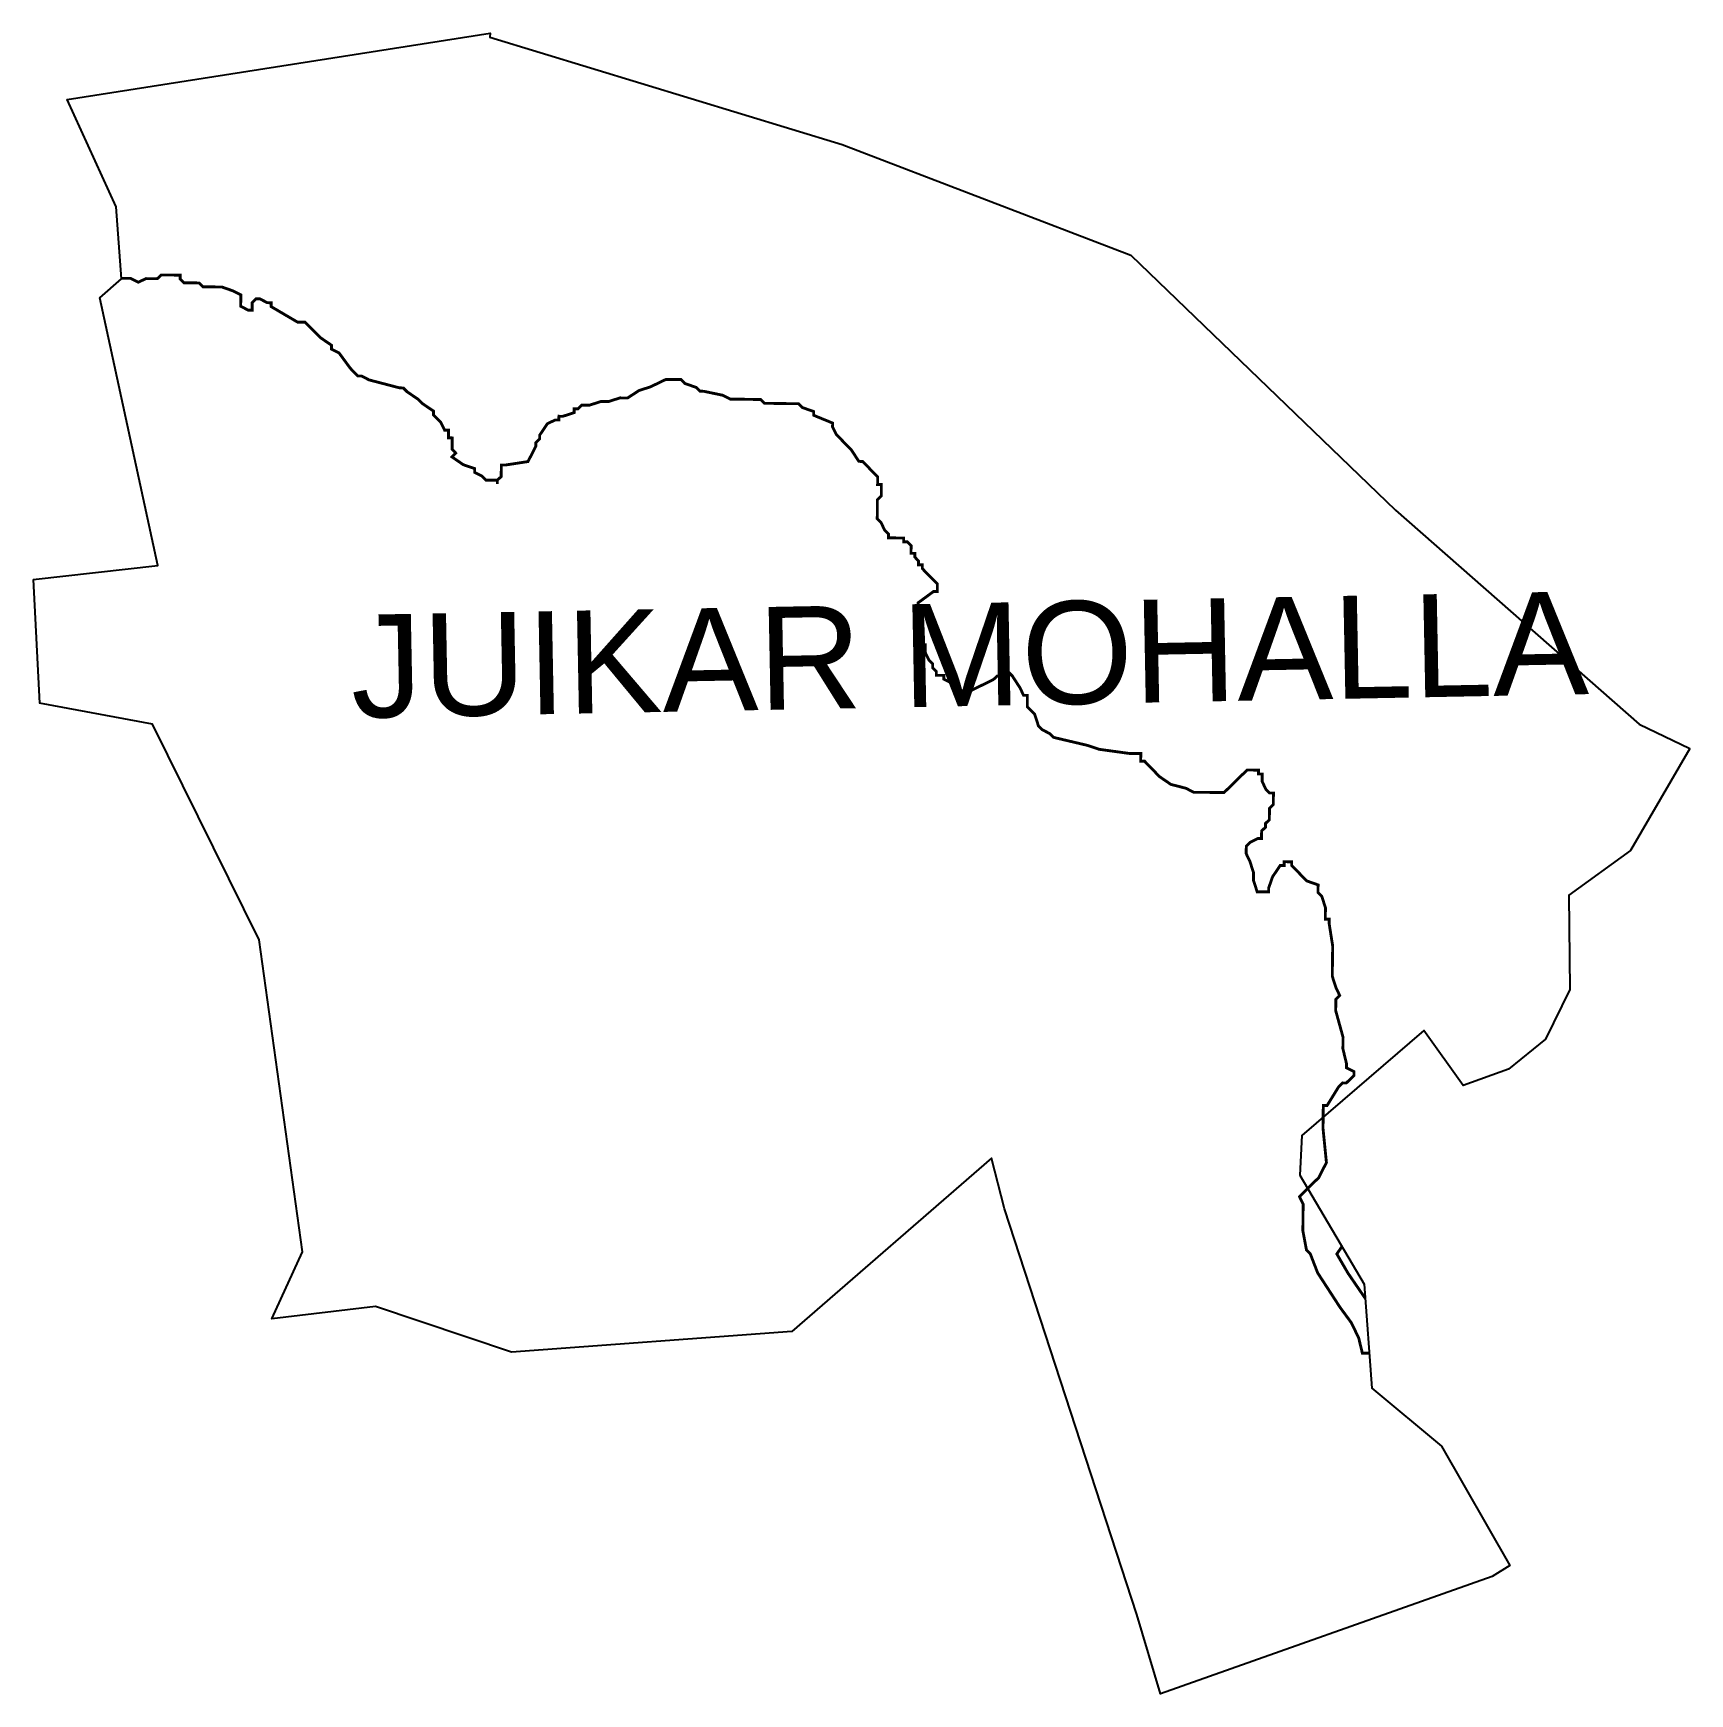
# Model space of a CAD drawing. Header units: metres. Extents: x 297826 to 299577, y 1972145 to 1973900.
import ezdxf

# ---------------------------------------------------------------- set-up
doc = ezdxf.new("R2010")
doc.units = ezdxf.units.M
for name, color, linetype in [('HAZARDS LINE', 1, 'Continuous'), ('village', 3, 'Continuous'), ('VILLAGE NAME', 250, 'Continuous')]:
    doc.layers.add(name, color=color, linetype=linetype)
doc.styles.get("Standard").update_dxf_attribs({"font": 'simplex.shx'})

msp = doc.modelspace()

# ---------------------------------------------------------------- linework, layer by layer
at = {"layer": 'HAZARDS LINE', "lineweight": 18, "const_width": 3.01}
for points in [[(297918.7, 1973641.4), (297920.7, 1973641.4), (297928.7, 1973641.3), (297936.7, 1973637.2), (297944.8, 1973641.1), (297952.8, 1973641), (297956.8, 1973641), (297960.9, 1973644.9), (297968.9, 1973644.9), (297981, 1973644.7), (297981, 1973640.7), (297984.9, 1973636.6), (298001, 1973636.5), (298005, 1973632.4), (298013, 1973632.3), (298017, 1973632.3), (298025.1, 1973632.2), (298037.1, 1973628), (298045.1, 1973623.9), (298045, 1973615.9), (298044.9, 1973611.9), (298052.9, 1973607.7), (298057, 1973607.7), (298057, 1973615.7), (298061.1, 1973619.7), (298065.1, 1973619.7), (298073.1, 1973615.6), (298077.1, 1973615.5), (298077.1, 1973611.5), (298105, 1973595.1), (298109.1, 1973595.1), (298113.1, 1973595), (298117.1, 1973591), (298129, 1973578.8), (298141, 1973570.6), (298140.9, 1973566.6), (298148.9, 1973562.5), (298160.8, 1973546.3), (298168.7, 1973538.1), (298172.7, 1973538.1), (298180.7, 1973534), (298212.8, 1973525.6), (298216.8, 1973525.5), (298220.8, 1973521.5), (298232.8, 1973513.3), (298236.7, 1973509.2), (298248.7, 1973501.1), (298248.7, 1973497), (298252.6, 1973493), (298256.6, 1973488.9), (298260.5, 1973480.8), (298264.6, 1973480.8), (298264.5, 1973476.8), (298264.5, 1973472.8), (298268.5, 1973472.7), (298268.4, 1973468.7), (298268.4, 1973464.7), (298268.4, 1973460.6), (298272.3, 1973456.6), (298268.3, 1973452.6), (298280.2, 1973444.4), (298292.2, 1973440.3), (298292.2, 1973436.3), (298300.2, 1973432.2), (298304.2, 1973428.1), (298308.2, 1973428.1), (298312.2, 1973428), (298316.2, 1973428), (298316.2, 1973423.9), (298316.2, 1973428), (298320.3, 1973431.9), (298320.3, 1973436), (298320.4, 1973440), (298320.4, 1973444), (298324.4, 1973444), (298348.6, 1973447.7), (298352.7, 1973455.7), (298356.8, 1973463.7), (298356.9, 1973467.7), (298360.9, 1973471.7), (298361, 1973475.7), (298369.1, 1973487.7), (298377.2, 1973491.6), (298381.2, 1973491.6), (298381.3, 1973495.6), (298385.3, 1973495.5), (298397.4, 1973499.4), (298397.4, 1973503.4), (298401.5, 1973503.4), (298405.5, 1973507.4), (298409.5, 1973507.3), (298413.6, 1973507.3), (298425.7, 1973511.2), (298429.7, 1973511.1), (298433.7, 1973511.1), (298445.8, 1973515), (298449.8, 1973514.9), (298453.8, 1973514.9), (298466, 1973522.8), (298478.1, 1973526.7), (298486.2, 1973530.6), (298494.3, 1973534.5), (298502.3, 1973534.4), (298506.3, 1973534.4), (298510.3, 1973534.4), (298514.3, 1973530.3), (298526.3, 1973526.1), (298530.3, 1973522.1), (298534.3, 1973522), (298554.4, 1973517.8), (298562.4, 1973513.7), (298570.4, 1973513.6), (298574.4, 1973513.6), (298582.4, 1973513.5), (298586.5, 1973513.4), (298594.5, 1973513.3), (298598.5, 1973509.3), (298602.5, 1973509.2), (298606.5, 1973509.2), (298618.6, 1973509), (298634.6, 1973508.9), (298638.6, 1973504.8), (298650.6, 1973500.6), (298650.6, 1973496.6), (298670.6, 1973488.4), (298670.5, 1973484.4), (298674.5, 1973476.3), (298686.4, 1973464.1), (298690.4, 1973460), (298698.3, 1973447.9), (298702.3, 1973447.8), (298706.3, 1973443.8), (298710.2, 1973439.7), (298714.2, 1973435.6), (298718.2, 1973431.6), (298718.2, 1973427.5), (298718.1, 1973423.5), (298722.1, 1973423.5), (298722.1, 1973419.5), (298722, 1973415.4), (298722, 1973411.4), (298717.9, 1973407.4), (298717.8, 1973395.4), (298717.8, 1973391.4), (298717.7, 1973387.4), (298721.7, 1973383.3), (298725.6, 1973375.2), (298729.6, 1973371.1), (298729.5, 1973367.1), (298733.6, 1973367.1), (298737.6, 1973367), (298741.6, 1973367), (298745.6, 1973366.9), (298745.6, 1973362.9), (298749.6, 1973362.9), (298753.6, 1973358.8), (298753.5, 1973354.8), (298753.5, 1973350.8), (298757.5, 1973350.7), (298757.5, 1973346.7), (298761.4, 1973342.6), (298761.4, 1973338.6), (298765.4, 1973338.6), (298765.4, 1973334.6), (298769.3, 1973330.5), (298773.3, 1973326.4), (298777.3, 1973322.4), (298781.3, 1973318.3), (298781.2, 1973314.3), (298781.2, 1973310.3), (298777.1, 1973310.3), (298760.9, 1973298.4), (298760.9, 1973294.4), (298760.9, 1973290.4), (298756.7, 1973282.4), (298756.7, 1973278.4), (298764.6, 1973266.2), (298764.6, 1973262.2), (298764.5, 1973254.2), (298768.5, 1973254.1), (298768.4, 1973246.1), (298772.3, 1973238), (298776.3, 1973233.9), (298776.3, 1973229.9), (298780.2, 1973225.9), (298780.2, 1973221.8), (298784.2, 1973221.8), (298788.2, 1973221.8), (298788.2, 1973217.7), (298796.2, 1973213.6), (298800.2, 1973209.6), (298804.1, 1973205.5), (298812.2, 1973205.4), (298816.2, 1973205.4), (298840.4, 1973217.2), (298844.5, 1973221.1), (298848.5, 1973221.1), (298852.6, 1973225.1), (298856.6, 1973225), (298860.6, 1973221), (298868.5, 1973208.8), (298872.4, 1973200.7), (298876.4, 1973200.7), (298876.4, 1973196.7), (298876.3, 1973192.6), (298876.3, 1973188.6), (298884.2, 1973180.5), (298888.1, 1973168.4), (298892.1, 1973164.3), (298900.1, 1973160.2), (298904.1, 1973156.2), (298940.1, 1973147.7), (298952.2, 1973143.6), (298984.3, 1973139.2), (298988.3, 1973139.1), (298992.3, 1973139.1), (298996.3, 1973139.1), (298996.2, 1973131), (299000.3, 1973131), (299016.1, 1973114.7), (299028.1, 1973106.5), (299044.1, 1973102.4), (299052.1, 1973098.2), (299084.3, 1973097.9), (299088.4, 1973101.9), (299092.4, 1973105.8), (299096.5, 1973109.8), (299100.5, 1973113.8), (299108.7, 1973121.7), (299120.7, 1973121.6), (299120.7, 1973117.6), (299124.7, 1973117.5), (299124.6, 1973109.5), (299128.5, 1973101.4), (299132.5, 1973097.4), (299136.5, 1973097.3), (299136.4, 1973085.3), (299132.3, 1973081.3), (299132.2, 1973069.2), (299128.1, 1973065.2), (299128.1, 1973061.2), (299124, 1973057.3), (299123.9, 1973049.2), (299119.9, 1973049.3), (299111.8, 1973045.3), (299107.8, 1973041.3), (299107.7, 1973033.3), (299111.6, 1973025.2), (299115.5, 1973013.1), (299115.4, 1973005.1), (299119.3, 1972993), (299131.4, 1972992.9), (299131.4, 1972996.9), (299135.6, 1973008.9), (299143.7, 1973020.9), (299147.8, 1973020.8), (299147.8, 1973024.8), (299155.8, 1973024.7), (299155.8, 1973020.7), (299159.8, 1973016.7), (299171.7, 1973004.5), (299183.7, 1973000.3), (299183.6, 1972992.3), (299187.6, 1972988.2), (299191.5, 1972976.1), (299191.3, 1972964), (299195.4, 1972964), (299195.3, 1972960), (299199.1, 1972935.8), (299198.7, 1972903.7), (299202.6, 1972891.6), (299206.5, 1972883.5), (299202.5, 1972879.5), (299202.3, 1972867.4), (299210.1, 1972839.2), (299209.9, 1972827.2), (299213.8, 1972811), (299213.7, 1972807), (299221.7, 1972802.9), (299221.7, 1972798.9), (299217.6, 1972794.9), (299213.5, 1972790.9), (299209.5, 1972791), (299205.5, 1972787), (299193.2, 1972767.1), (299189.2, 1972767.1), (299188.9, 1972743), (299192.5, 1972706.8), (299184.3, 1972690.8), (299168, 1972674.9), (299164, 1972670.9), (299167.9, 1972662.8), (299167.6, 1972634.7), (299171.4, 1972614.5), (299175.4, 1972610.5), (299183.2, 1972590.3), (299206.9, 1972553.8), (299218.8, 1972537.6), (299226.6, 1972521.5), (299230.5, 1972505.3), (299237.9, 1972505.3)], [(299233.6, 1972563.2), (299215.3, 1972589.9), (299203.5, 1972610.2), (299208.9, 1972618.1)]]:
    msp.add_lwpolyline(points, dxfattribs=at)
at = {"layer": 'village', "flags": 128}
msp.add_lwpolyline([(297825.6, 1973323), (297832.2, 1973192.5)], dxfattribs=at)
at = {"layer": 'village', "color": 3, "true_color": 0x00ff00}
for points in [[(297825.6, 1973323, 0), (297957.4, 1973338, 0), (297896, 1973620.6, 0), (297918.8, 1973641, 0), (297913.4, 1973717.1, 0), (297861.6, 1973830.4, 0), (298308.6, 1973900.4, 0), (298308.2, 1973896.4, 0), (298680.5, 1973782.7, 0), (298985.9, 1973665.8, 0), (299265.6, 1973396.3, 0), (299523.1, 1973170.2, 0), (299576.6, 1973144.4, 0)], [(299576.6, 1973144.4, 0), (299513.8, 1973036.5, 0), (299448.7, 1972989.5, 0), (299449.7, 1972889.8, 0), (299424.1, 1972837.3, 0), (299384.9, 1972805.5, 0), (299337.1, 1972788.4, 0), (299295.5, 1972846.4, 0), (299166.5, 1972735.3, 0), (299164.3, 1972693.6, 0), (299232.5, 1972578.2, 0), (299240.6, 1972468.5, 0), (299314.2, 1972407.2, 0), (299386.2, 1972280.8, 0), (299367.8, 1972269.3, 0), (299017.2, 1972145.4, 0), (298992.2, 1972229.3, 0), (298852.1, 1972658, 0), (298838.6, 1972711.3, 0), (298627.5, 1972528.3, 0), (298331, 1972506.4, 0), (298187.3, 1972554.8, 0), (298077.7, 1972541.6, 0), (298110.1, 1972612.6, 0), (298064.5, 1972942.1, 0), (297951.9, 1973170.3, 0), (297832.2, 1973192.5, 0)]]:
    msp.add_polyline3d(points, dxfattribs=at)

# ---------------------------------------------------------------- texts
at = {"layer": 'VILLAGE NAME', "insert": (298160.1, 1973285.5), "char_height": 108.748, "attachment_point": 1, "rotation": 1.1028}
msp.add_mtext_dynamic_manual_height_columns('{\\fArial|b0|i0|c0|p34;JUIKAR MOHALLA}', width=1571.314, gutter_width=543.7, heights=[0], dxfattribs=at)

doc.saveas('drawing.dxf')
